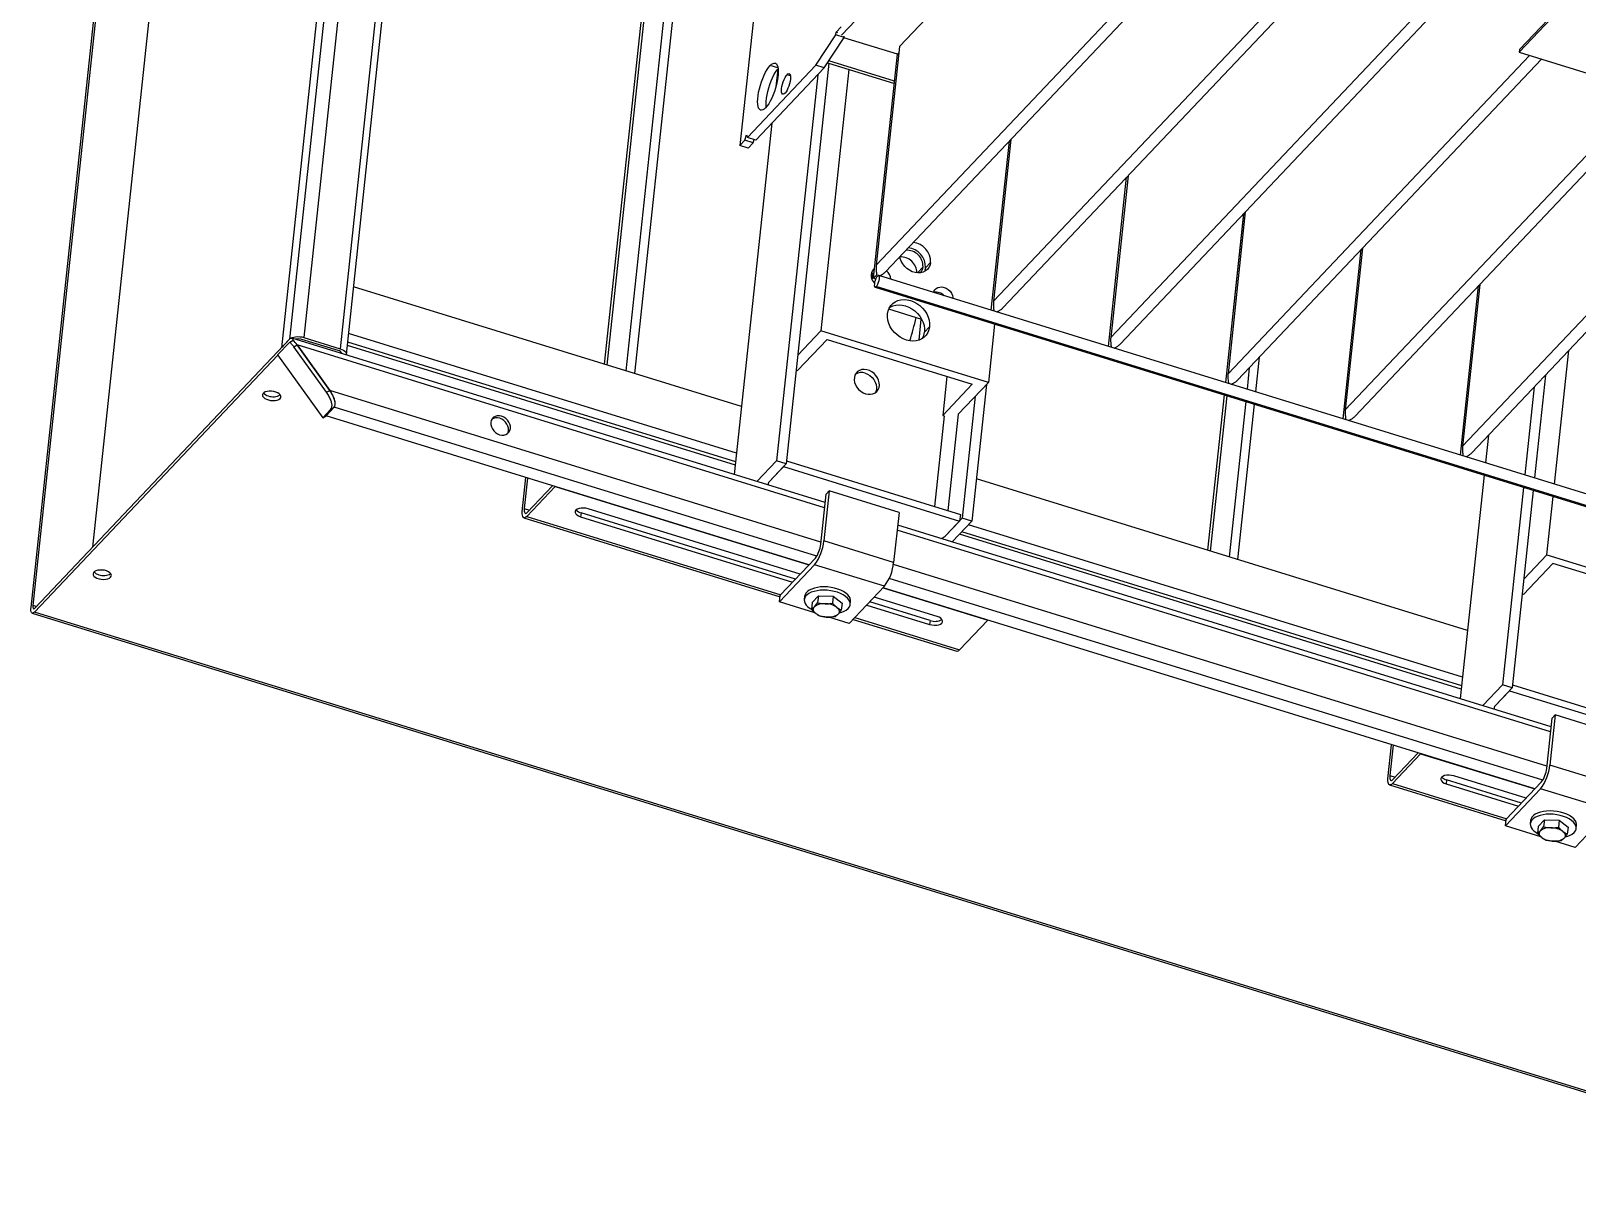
# Model space of a CAD drawing. Header units: millimetres. Extents: x -507 to 594, y -6 to 528.
# Drawn here: x -506.8 to -406.2, y 375.1 to 450.3 of the extents above; entities that cross this region are included whole.
import ezdxf

# ---------------------------------------------------------------- set-up
doc = ezdxf.new("R2010")
doc.units = ezdxf.units.MM

msp = doc.modelspace()

# ---------------------------------------------------------------- linework, layer by layer
at = {"color": 7, "linetype": 'Continuous', "lineweight": 25}
for p, q in [((-482.1805, 503.1107), (-489.9776, 430.2106)), ((-481.259, 503.2162), (-489.056, 430.3161)), ((-482.7112, 502.5503), (-490.5082, 429.6502)), ((-478.8975, 502.4873), (-486.6945, 429.5872)), ((-486.2842, 429.211), (-478.4872, 502.1111)), ((-506.7997, 412.7497), (-499.0761, 484.9637)), ((-498.9536, 485.0931), (-506.6772, 412.8791)), ((-495.593, 484.0557), (-502.8003, 416.669)), ((-423.0404, 478.0427), (-450.2947, 449.2606)), ((-424.0595, 464.3376), (-451.8174, 435.0236)), ((-451.2043, 434.5935), (-423.6841, 463.6565)), ((-443.5748, 432.2385), (-416.2216, 461.1251)), ((-435.9453, 429.8835), (-408.5921, 458.77)), ((-469.3117, 428.5238), (-466.1101, 458.4581)), ((-402.4169, 456.8639), (-409.9811, 448.8756)), ((-402.5284, 456.8983), (-409.9628, 449.0472)), ((-459.2359, 456.3362), (-460.6824, 442.8119)), ((-455.7431, 448.0281), (-454.4451, 450.0075)), ((-455.1982, 447.8599), (-453.9002, 449.8393)), ((-454.4451, 450.0075), (-454.4268, 450.179)), ((-453.9002, 449.8393), (-454.4451, 450.0075)), ((-454.4268, 450.179), (-454.1002, 450.5239)), ((-454.3038, 450.141), (-454.4268, 450.179)), ((-450.4304, 448.7454), (-453.9126, 449.8203)), ((-453.9002, 449.8393), (-453.891, 449.925)), ((-451.9886, 434.1763), (-450.4304, 448.7454)), ((-450.2947, 449.2606), (-451.8174, 435.0236)), ((-450.4304, 448.7454), (-450.3395, 448.8414)), ((-409.9628, 449.0472), (-409.9811, 448.8756)), ((-409.9811, 448.8756), (-391.2707, 443.1002)), ((-460.1926, 443.3292), (-455.7431, 448.0281)), ((-459.6476, 443.161), (-455.1982, 447.8599)), ((-458.2239, 447.7795), (-458.3477, 446.6219)), ((-454.8923, 448.1617), (-457.6808, 422.0898)), ((-455.1982, 447.8599), (-455.7431, 448.0281)), ((-453.5984, 447.7623), (-455.4171, 430.7578)), ((-454.9821, 448.1894), (-450.6334, 446.8471)), ((-454.9821, 448.1894), (-450.6334, 446.8471)), ((-428.3159, 427.5284), (-408.5269, 448.4268)), ((-455.6196, 447.4148), (-458.3075, 422.2833)), ((-420.6864, 425.1734), (-400.8974, 446.0717)), ((-458.5995, 444.2679), (-461.0461, 421.3926)), ((-413.0569, 422.8184), (-393.268, 443.7167)), ((-460.6824, 442.8119), (-460.3558, 443.1568)), ((-460.1374, 442.6437), (-460.6824, 442.8119)), ((-460.3558, 443.1568), (-460.2467, 443.5003)), ((-459.8109, 442.9886), (-460.3558, 443.1568)), ((-460.2467, 443.5003), (-460.1926, 443.3292)), ((-459.6476, 443.161), (-460.1926, 443.3292)), ((-460.1374, 442.6437), (-459.8109, 442.9886)), ((-459.8109, 442.9886), (-459.7464, 443.1915)), ((-444.3306, 432.0882), (-443.1533, 443.0958)), ((-443.0624, 443.1918), (-444.1879, 432.6686)), ((-436.7011, 429.7332), (-435.5238, 440.7408)), ((-435.4329, 440.8368), (-436.5584, 430.3136)), ((-429.0717, 427.3782), (-427.8943, 438.3858)), ((-427.8035, 438.4818), (-428.929, 427.9585)), ((-421.4422, 425.0231), (-420.2649, 436.0307)), ((-420.174, 436.1267), (-421.2995, 425.6035)), ((-448.2804, 435.1996), (-448.6069, 434.8547)), ((-460.5719, 425.826), (-485.813, 433.6173)), ((-451.9886, 434.1763), (-451.7845, 434.3918)), ((-451.8904, 433.5845), (-390.8546, 414.7442)), ((-390.7733, 414.7834), (-451.8091, 433.6236)), ((-390.6186, 415.5087), (-451.6544, 434.3489)), ((-451.6049, 434.3336), (-451.6029, 434.3357)), ((-413.8127, 422.6681), (-412.6354, 433.6757)), ((-412.5445, 433.7717), (-413.67, 423.2485)), ((-448.8528, 431.4941), (-451.0021, 432.1576)), ((-444.1571, 432.0347), (-444.1551, 432.0368)), ((-443.9754, 431.9786), (-443.9734, 431.9807)), ((-455.4171, 430.7578), (-456.924, 429.1664)), ((-444.5178, 427.3935), (-455.4171, 430.7578)), ((-449.0299, 430.1447), (-448.8845, 431.5039)), ((-448.3528, 431.0136), (-448.6793, 430.6687)), ((-444.1124, 431.1836), (-444.5178, 427.3935)), ((-506.5506, 412.7084), (-489.9776, 430.2106)), ((-489.9684, 430.0175), (-490.7571, 429.1847)), ((-490.5082, 429.6502), (-489.9776, 430.2106)), ((-489.9684, 430.0175), (-489.7563, 430.14)), ((-455.1362, 419.5683), (-489.8353, 430.2791)), ((-489.7563, 430.14), (-489.7561, 430.1402)), ((-489.6958, 429.7056), (-489.4837, 429.8281)), ((-487.5728, 426.7468), (-489.6958, 429.7056)), ((-487.3607, 426.8692), (-489.4837, 429.8281)), ((-489.4835, 429.8279), (-487.3605, 426.8691)), ((-486.817, 429.4578), (-489.1785, 430.1868)), ((-489.056, 430.3161), (-486.6945, 429.5872)), ((-460.9573, 422.2227), (-486.1984, 430.014)), ((-456.9356, 428.1625), (-455.017, 430.1886)), ((-455.017, 430.1886), (-445.571, 427.2729)), ((-436.5276, 429.6796), (-436.5256, 429.6817)), ((-436.3459, 429.6236), (-436.3439, 429.6257)), ((-490.7466, 429.1702), (-506.5782, 412.4511)), ((-490.7571, 429.1847), (-487.8176, 425.088)), ((-407.6949, 420.7797), (-406.7664, 429.4615)), ((-457.0283, 428.1911), (-456.9356, 428.1625)), ((-447.2185, 427.7814), (-447.4896, 425.2468)), ((-408.2733, 427.8702), (-408.9889, 421.1791)), ((-487.5728, 426.7468), (-487.3607, 426.8692)), ((-445.571, 427.2729), (-447.4896, 425.2468)), ((-446.4772, 425.3242), (-444.5178, 427.3935)), ((-445.3689, 426.4946), (-446.2185, 418.5517)), ((-444.6391, 427.2654), (-445.5918, 418.3582)), ((-430.0745, 416.4122), (-428.9937, 426.5169)), ((-428.8981, 427.3246), (-428.8961, 427.3267)), ((-428.7165, 427.2685), (-428.7145, 427.2706)), ((-409.0031, 427.0994), (-409.6156, 421.3726)), ((-487.8176, 425.088), (-487.2869, 425.6484)), ((-487.6055, 425.2104), (-487.0748, 425.7708)), ((-487.0747, 425.7707), (-487.6054, 425.2103)), ((-487.2869, 425.6484), (-487.0748, 425.7708)), ((-487.8176, 425.088), (-487.6055, 425.2104)), ((-487.6054, 425.2103), (-487.6055, 425.2104)), ((-456.1936, 415.5142), (-487.6054, 425.2103)), ((-447.4896, 425.2468), (-447.3987, 425.2187)), ((-421.2686, 424.9696), (-421.2666, 424.9717)), ((-421.087, 424.9135), (-421.085, 424.9156)), ((-411.983, 423.9525), (-412.1745, 422.1624)), ((-413.6392, 422.6145), (-413.6372, 422.6166)), ((-413.4575, 422.5585), (-413.4555, 422.5606)), ((-458.3075, 422.2833), (-459.5796, 420.9399)), ((-458.7891, 420.9194), (-457.6808, 422.0898)), ((-458.7891, 420.9194), (-457.8502, 421.9109)), ((-457.6808, 422.0898), (-458.3075, 422.2833)), ((-457.8502, 421.9109), (-446.3879, 418.3728)), ((-457.6589, 422.2949), (-446.342, 418.8016)), ((-474.8407, 418.9706), (-474.6026, 421.1966)), ((-474.4974, 421.1642), (-474.709, 419.1857)), ((-472.7097, 420.6124), (-474.5467, 418.6725)), ((-474.5191, 418.9298), (-472.877, 420.664)), ((-472.7097, 420.6124), (-456.1936, 415.5142)), ((-413.3419, 411.2472), (-445.2973, 421.1111)), ((-412.2611, 421.3519), (-413.8161, 406.8138)), ((-409.7023, 420.5621), (-411.0775, 407.7045)), ((-455.4261, 416.8573), (-455.0776, 420.1164)), ((-454.8735, 420.3319), (-455.222, 417.0729)), ((-455.0776, 420.1164), (-454.8735, 420.3319)), ((-450.3321, 418.9301), (-454.8735, 420.3319)), ((-409.0756, 420.3686), (-410.4508, 407.5111)), ((-408.187, 416.179), (-407.7816, 419.9692)), ((-474.7308, 418.5838), (-458.0726, 413.4418)), ((-471.0187, 418.9078), (-471.0463, 418.6505)), ((-471.0463, 418.6505), (-457.255, 414.3934)), ((-457.0602, 414.5991), (-471.0187, 418.9078)), ((-456.7651, 414.9107), (-470.5564, 419.1678)), ((-450.3321, 418.9301), (-450.6807, 415.6711)), ((-446.2185, 418.5517), (-447.3267, 417.3813)), ((-446.342, 418.8016), (-446.3879, 418.3728)), ((-445.5918, 418.3582), (-446.2185, 418.5517)), ((-407.9061, 404.9896), (-450.4196, 418.1124)), ((-446.3879, 418.3728), (-447.3267, 417.3813)), ((-446.8638, 417.0149), (-445.5918, 418.3582)), ((-413.7273, 407.6439), (-446.2355, 417.6784)), ((-450.6807, 415.6711), (-455.222, 417.0729)), ((-455.8219, 415.5264), (-458.1079, 413.1123)), ((-458.062, 413.5411), (-455.7761, 415.9552)), ((-451.2806, 414.1246), (-455.8219, 415.5264)), ((-407.787, 415.6099), (-409.7055, 413.5837)), ((-409.6939, 414.5876), (-408.187, 416.179)), ((-408.187, 416.179), (-397.2878, 412.8147)), ((-398.3409, 412.6941), (-407.787, 415.6099)), ((-458.1079, 413.1123), (-458.062, 413.5411)), ((-456.4715, 413.4762), (-456.4944, 413.2618)), ((-455.9808, 413.0776), (-455.5801, 413.5007)), ((-455.5801, 413.5007), (-455.6289, 413.0443)), ((-455.5801, 413.5007), (-454.6078, 413.4739)), ((-454.6078, 413.4739), (-454.6566, 413.0175)), ((-454.6078, 413.4739), (-454.0361, 413.0241)), ((-451.2806, 414.1246), (-453.5665, 411.7105)), ((-447.8497, 412.1587), (-451.945, 413.4229)), ((-451.3736, 414.0264), (-444.5534, 411.9212)), ((-408.9636, 400.9355), (-451.3736, 414.0264)), ((-409.7055, 413.5837), (-409.7982, 413.6124)), ((-385.7782, 375.1631), (-506.5782, 412.4511)), ((-455.8033, 412.4009), (-458.1079, 413.1123)), ((-455.9808, 413.0776), (-456.0296, 412.6212)), ((-455.8337, 412.7917), (-455.6289, 413.0443)), ((-455.6289, 413.0443), (-455.1472, 412.9899)), ((-454.0361, 413.0241), (-454.0849, 412.5677)), ((-453.5114, 412.9427), (-453.4885, 413.1572)), ((-452.4349, 412.9056), (-448.3395, 411.6414)), ((-448.312, 411.8987), (-452.2401, 413.1113)), ((-506.7204, 412.3826), (-385.9205, 375.0946)), ((-454.4855, 412.1446), (-454.9761, 412.1169)), ((-453.5665, 411.7105), (-454.8975, 412.1213)), ((-454.2896, 412.3151), (-454.4855, 412.1446)), ((-453.3171, 411.9739), (-446.5744, 409.8926)), ((-448.312, 411.8987), (-448.3395, 411.6414)), ((-444.5534, 411.9212), (-446.3903, 409.9813)), ((-411.0775, 407.7045), (-412.3496, 406.3611)), ((-411.5591, 406.3407), (-410.4508, 407.5111)), ((-410.4508, 407.5111), (-411.0775, 407.7045)), ((-410.4289, 407.7161), (-399.1119, 404.2228)), ((-411.5591, 406.3407), (-410.6202, 407.3322)), ((-410.6202, 407.3322), (-399.1578, 403.794)), ((-408.1961, 402.2786), (-407.8475, 405.5376)), ((-407.6434, 405.7532), (-407.992, 402.4941)), ((-407.8475, 405.5376), (-407.6434, 405.7532)), ((-403.102, 404.3514), (-407.6434, 405.7532)), ((-418.5279, 401.5882), (-418.2898, 403.8143)), ((-418.1846, 403.7818), (-418.3963, 401.8033)), ((-416.397, 403.23), (-418.2339, 401.2901)), ((-418.2064, 401.5474), (-416.5642, 403.2816)), ((-416.397, 403.23), (-408.9636, 400.9355)), ((-403.4506, 401.0923), (-407.992, 402.4941)), ((-414.706, 401.5254), (-414.7335, 401.2681)), ((-409.8301, 400.0203), (-414.706, 401.5254)), ((-409.5351, 400.332), (-414.2436, 401.7854)), ((-410.832, 398.9623), (-408.546, 401.3764)), ((-418.4181, 401.2014), (-410.8426, 398.863)), ((-414.7335, 401.2681), (-410.0249, 399.8147)), ((-408.5919, 400.9476), (-410.8778, 398.5335)), ((-404.0505, 399.5458), (-408.5919, 400.9476)), ((-404.0505, 399.5458), (-406.3365, 397.1317)), ((-410.8778, 398.5335), (-410.832, 398.9623)), ((-408.5733, 397.8222), (-410.8778, 398.5335)), ((-409.2414, 398.8974), (-409.2644, 398.683)), ((-408.7507, 398.4988), (-408.7995, 398.0424)), ((-408.7507, 398.4988), (-408.3501, 398.9219)), ((-408.6036, 398.2129), (-408.3989, 398.4655)), ((-408.3501, 398.9219), (-408.3989, 398.4655)), ((-408.3989, 398.4655), (-407.9171, 398.4111)), ((-408.3501, 398.9219), (-407.3777, 398.8951)), ((-407.3777, 398.8951), (-407.4265, 398.4388)), ((-407.3777, 398.8951), (-406.806, 398.4453)), ((-406.806, 398.4453), (-406.8548, 397.9889)), ((-406.2814, 398.364), (-406.2584, 398.5784)), ((-407.2555, 397.5658), (-407.746, 397.5381)), ((-406.3365, 397.1317), (-407.6674, 397.5425)), ((-407.0595, 397.7363), (-407.2555, 397.5658))]:
    msp.add_line(p, q, dxfattribs=at)
at = {"color": 8, "linetype": 'Continuous', "lineweight": 25}
for p, q in [((-426.4918, 479.1081), (-454.0727, 449.9811)), ((-417.0112, 461.3688), (-444.1879, 432.6686)), ((-409.3817, 459.0138), (-436.5584, 430.3136)), ((-466.3042, 458.5181), (-469.5058, 428.5837)), ((-464.8962, 458.0834), (-468.0978, 428.1491)), ((-464.3376, 457.911), (-467.5392, 427.9766)), ((-409.3165, 448.6705), (-428.929, 427.9585)), ((-458.2089, 447.8535), (-458.7143, 448.0095)), ((-450.618, 446.9916), (-454.9006, 448.3136)), ((-457.3979, 447.3482), (-457.619, 447.4164)), ((-401.687, 446.3154), (-421.2995, 425.6035)), ((-394.0575, 443.9604), (-413.67, 423.2485)), ((-427.9287, 438.3495), (-429.1011, 427.3873)), ((-448.7715, 434.9055), (-449.1383, 434.5182)), ((-452.0707, 434.0507), (-452.0219, 434.5067)), ((-447.4851, 433.062), (-447.4805, 433.1049)), ((-460.8976, 422.7814), (-486.1386, 430.5726)), ((-455.1716, 419.2366), (-489.4835, 429.8279)), ((-460.9801, 422.0095), (-486.2212, 429.8008)), ((-486.6015, 429.3182), (-486.6053, 429.2821)), ((-426.8938, 429.0302), (-427.1345, 426.7802)), ((-427.5444, 428.3432), (-427.6931, 426.9526)), ((-455.4101, 417.0068), (-487.3605, 426.8691)), ((-429.1878, 426.5768), (-430.2686, 416.4721)), ((-455.6828, 416.0808), (-487.0747, 425.7707)), ((-427.7798, 426.1422), (-428.8605, 416.0375)), ((-427.2212, 425.9697), (-428.3019, 415.865)), ((-447.3987, 425.2187), (-448.0294, 419.3225)), ((-446.4772, 425.3242), (-447.1482, 419.0505)), ((-474.709, 419.1857), (-474.3745, 419.0825)), ((-474.5467, 418.6725), (-458.0306, 413.5744)), ((-407.9416, 404.6579), (-450.455, 417.7807)), ((-413.7501, 407.4307), (-446.3969, 417.508)), ((-413.6675, 408.2026), (-445.8126, 418.125)), ((-408.1801, 402.428), (-450.6962, 415.5517)), ((-408.4528, 401.502), (-450.9711, 414.6264)), ((-506.4543, 412.8102), (-506.6772, 412.8791)), ((-453.2105, 412.0865), (-446.3903, 409.9813)), ((-418.3963, 401.8033), (-418.0618, 401.7001)), ((-418.2339, 401.2901), (-410.8005, 398.9956))]:
    msp.add_line(p, q, dxfattribs=at)
at = {"color": 7, "linetype": 'Continuous', "lineweight": 25, "flags": 128}
for points in [[(-459.0079, 445.2651), (-459.1036, 445.1776), (-459.1939, 445.1227), (-459.2767, 445.1017), (-459.3503, 445.1149), (-459.4129, 445.1622), (-459.4632, 445.2425), (-459.5001, 445.3538), (-459.5227, 445.4939), (-459.5305, 445.6595), (-459.5234, 445.8469), (-459.5014, 446.052), (-459.4652, 446.2702), (-459.4155, 446.4966), (-459.3533, 446.7261), (-459.2802, 446.9536), (-459.1977, 447.1741), (-459.1077, 447.3825), (-459.0122, 447.5744), (-458.9134, 447.7453), (-458.8133, 447.8914), (-458.7143, 448.0095)], [(-458.7143, 448.0095), (-458.6186, 448.097), (-458.5283, 448.1519), (-458.4455, 448.1729), (-458.3719, 448.1596), (-458.3093, 448.1124), (-458.2589, 448.0321), (-458.2221, 447.9207), (-458.1995, 447.7807), (-458.1917, 447.6151), (-458.1988, 447.4276), (-458.2208, 447.2226), (-458.257, 447.0044), (-458.3067, 446.778), (-458.3689, 446.5485), (-458.442, 446.321), (-458.5244, 446.1005), (-458.6144, 445.892), (-458.7099, 445.7002), (-458.8088, 445.5293), (-458.9089, 445.3832), (-459.0079, 445.2651)], [(-458.9751, 445.3012), (-458.9777, 445.3257), (-458.9855, 445.4913), (-458.9784, 445.6787), (-458.9565, 445.8838), (-458.9202, 446.102), (-458.8705, 446.3283), (-458.8084, 446.5579), (-458.7353, 446.7854), (-458.6528, 447.0059), (-458.5628, 447.2143), (-458.4673, 447.4061), (-458.3684, 447.577), (-458.2683, 447.7232), (-458.2022, 447.8052)], [(-457.7475, 446.2157), (-457.8094, 446.1636), (-457.8651, 446.1442), (-457.9116, 446.1585), (-457.9467, 446.2058), (-457.9686, 446.2837), (-457.9761, 446.3883), (-457.969, 446.5143), (-457.9476, 446.6555), (-457.9128, 446.8047), (-457.8666, 446.9544), (-457.8112, 447.0973), (-457.7494, 447.226), (-457.6842, 447.3342), (-457.619, 447.4164)], [(-457.619, 447.4164), (-457.5571, 447.4685), (-457.5014, 447.4879), (-457.4549, 447.4736), (-457.4198, 447.4263), (-457.398, 447.3484), (-457.3904, 447.2438), (-457.3975, 447.1178), (-457.419, 446.9767), (-457.4537, 446.8275), (-457.4999, 446.6777), (-457.5553, 446.5348), (-457.6171, 446.4061), (-457.6823, 446.2979), (-457.7475, 446.2157)], [(-448.2804, 435.1996), (-448.3159, 435.0315), (-448.3843, 434.8796), (-448.4831, 434.7491), (-448.6091, 434.6445), (-448.7579, 434.5693), (-448.9245, 434.526), (-449.1031, 434.5162), (-449.2878, 434.5401), (-449.4721, 434.5971), (-449.6499, 434.685), (-449.8151, 434.8009), (-449.9621, 434.941), (-450.0858, 435.1003), (-450.182, 435.2735), (-450.2476, 435.4548), (-450.273, 435.577)], [(-448.6069, 434.8547), (-448.6425, 434.6866), (-448.6733, 434.607)], [(-452.131, 434.4861), (-452.0514, 434.5033), (-451.9531, 434.5087)], [(-451.7357, 434.3098), (-451.7879, 434.2397), (-451.8387, 434.1429), (-451.8829, 434.0288), (-451.9163, 433.9087), (-451.9357, 433.7943), (-451.939, 433.6967), (-451.926, 433.6256), (-451.898, 433.5878), (-451.8577, 433.5872), (-451.8091, 433.6236)], [(-451.8091, 433.6236), (-451.7568, 433.6937), (-451.7061, 433.7905), (-451.6619, 433.9046), (-451.6284, 434.0247), (-451.6091, 434.1391), (-451.6058, 434.2367), (-451.6187, 434.3079), (-451.6467, 434.3456), (-451.687, 434.3463), (-451.7357, 434.3098)], [(-451.5464, 434.368), (-451.4997, 434.333), (-451.4435, 434.2838)], [(-448.0826, 433.2464), (-448.0663, 433.2981), (-448.0057, 433.4105), (-447.9178, 433.501), (-447.8069, 433.5649), (-447.6787, 433.5993), (-447.5396, 433.6022), (-447.3965, 433.5736), (-447.2566, 433.5148), (-447.127, 433.4289), (-447.0141, 433.3202), (-446.9236, 433.1941), (-446.86, 433.0569), (-446.8266, 432.9155), (-446.822, 432.8573)], [(-451.0776, 431.8547), (-451.0393, 432.0508), (-450.9684, 432.2317), (-450.8666, 432.3929), (-450.7365, 432.5306), (-450.5813, 432.6412), (-450.4047, 432.7221), (-450.2111, 432.7713), (-450.0053, 432.7876), (-449.7924, 432.7706), (-449.5776, 432.7206), (-449.3662, 432.639), (-449.1633, 432.5277), (-448.9741, 432.3895), (-448.8031, 432.2277), (-448.6545, 432.0465), (-448.5321, 431.8501), (-448.4388, 431.6435), (-448.3769, 431.4317), (-448.348, 431.22), (-448.3528, 431.0136)], [(-448.3528, 431.0136), (-448.3911, 430.8175), (-448.462, 430.6367), (-448.5637, 430.4754), (-448.6939, 430.3378), (-448.8491, 430.2271), (-449.0257, 430.1462), (-449.2193, 430.097), (-449.425, 430.0807), (-449.638, 430.0977), (-449.8528, 430.1477), (-450.0642, 430.2293), (-450.2671, 430.3406), (-450.4563, 430.4788), (-450.6273, 430.6406), (-450.7759, 430.8218), (-450.8983, 431.0182), (-450.9916, 431.2248), (-451.0534, 431.4366), (-451.0823, 431.6483), (-451.0776, 431.8547)], [(-450.9464, 432.2729), (-450.9078, 432.2963), (-450.7312, 432.3773), (-450.5377, 432.4265), (-450.3319, 432.4427), (-450.119, 432.4257), (-449.9042, 432.3758), (-449.6927, 432.2941), (-449.4899, 432.1828), (-449.3006, 432.0446), (-449.1296, 431.8829), (-448.9811, 431.7016), (-448.8587, 431.5052), (-448.7654, 431.2986), (-448.7035, 431.0869), (-448.6746, 430.8752), (-448.6793, 430.6687)], [(-489.9776, 430.2106), (-489.9096, 430.2657), (-489.8198, 430.3111), (-489.7117, 430.3452), (-489.5893, 430.3665), (-489.4574, 430.3743), (-489.3211, 430.3682), (-489.1856, 430.3486), (-489.056, 430.3161)], [(-489.9776, 430.2106), (-489.938, 430.247), (-489.9006, 430.2708), (-489.8659, 430.2815), (-489.8348, 430.2789), (-489.8077, 430.263), (-489.7853, 430.2342), (-489.768, 430.193), (-489.7561, 430.1402)], [(-486.6945, 429.5872), (-486.576, 429.5431), (-486.473, 429.4891), (-486.3895, 429.4273), (-486.3286, 429.36), (-486.2929, 429.2899), (-486.2835, 429.2196), (-486.2891, 429.1845)], [(-452.5089, 426.6532), (-452.3427, 426.6182), (-452.1799, 426.6163), (-452.0272, 426.6474), (-451.8908, 426.7104), (-451.7763, 426.8027), (-451.6885, 426.9204), (-451.6309, 427.0588), (-451.6058, 427.2122), (-451.6143, 427.3743), (-451.6561, 427.5385), (-451.7294, 427.698), (-451.8313, 427.8464), (-451.9575, 427.9775), (-452.1029, 428.086), (-452.2615, 428.1675), (-452.4269, 428.2185), (-452.5923, 428.2371), (-452.7509, 428.2224), (-452.8962, 428.1751), (-453.0223, 428.0971), (-453.1239, 427.9916), (-453.197, 427.8628), (-453.2386, 427.7162), (-453.2469, 427.5576), (-453.2216, 427.3936), (-453.1638, 427.2309), (-453.0757, 427.0762), (-452.9611, 426.9357), (-452.8246, 426.8153), (-452.6718, 426.7198), (-452.5089, 426.6532)], [(-452.5357, 427.9944), (-452.3728, 427.9278), (-452.22, 427.8323), (-452.0835, 427.7119), (-451.9689, 427.5714), (-451.8808, 427.4166), (-451.823, 427.2539), (-451.7977, 427.0899), (-451.806, 426.9314), (-451.8476, 426.7847), (-451.881, 426.7166)], [(-490.601, 426.349), (-490.5572, 426.4186), (-490.5504, 426.4944), (-490.5811, 426.5717), (-490.6472, 426.6455), (-490.7446, 426.7113), (-490.8673, 426.7648), (-491.0075, 426.8028), (-491.1564, 426.8229), (-491.3046, 426.8238), (-491.4429, 426.8054), (-491.5625, 426.7689), (-491.656, 426.7166), (-491.7173, 426.6517), (-491.7428, 426.5784), (-491.7308, 426.5013), (-491.6821, 426.4252), (-491.5996, 426.3548), (-491.4887, 426.2947), (-491.3562, 426.2485), (-491.2105, 426.2193), (-491.0608, 426.2087), (-490.9164, 426.2176), (-490.7864, 426.2452), (-490.6791, 426.29), (-490.601, 426.349)], [(-475.6154, 424.3954), (-475.6171, 424.5339), (-475.6505, 424.6753), (-475.7141, 424.8125), (-475.8046, 424.9387), (-475.9175, 425.0474), (-476.0471, 425.1333), (-476.187, 425.192), (-476.3301, 425.2206), (-476.4692, 425.2177), (-476.5974, 425.1834), (-476.7083, 425.1194), (-476.7962, 425.0289), (-476.8568, 424.9166), (-476.887, 424.7879), (-476.8854, 424.6494), (-476.8519, 424.508), (-476.7883, 424.3708), (-476.6978, 424.2446), (-476.5849, 424.1359), (-476.4553, 424.05), (-476.3154, 423.9913), (-476.1723, 423.9627), (-476.0332, 423.9656), (-475.905, 423.9999), (-475.7942, 424.0639), (-475.7063, 424.1543), (-475.6457, 424.2667), (-475.6154, 424.3954)], [(-475.7379, 424.2661), (-475.7395, 424.4046), (-475.773, 424.546), (-475.8366, 424.6832), (-475.9271, 424.8093), (-476.04, 424.9181), (-476.1696, 425.0039), (-476.3095, 425.0627), (-476.4526, 425.0913), (-476.5917, 425.0884), (-476.7199, 425.0541), (-476.8143, 425.0022)], [(-475.8106, 424.0517), (-475.7681, 424.1374), (-475.7379, 424.2661)], [(-474.5467, 418.6725), (-474.6121, 418.6147), (-474.6727, 418.5844), (-474.7264, 418.5825), (-474.7714, 418.6092), (-474.8063, 418.6636), (-474.83, 418.7439), (-474.8415, 418.8473), (-474.8407, 418.9706)], [(-474.709, 419.1857), (-474.7151, 419.0903), (-474.7114, 419.0085), (-474.6983, 418.9434), (-474.6762, 418.8976), (-474.6459, 418.8728), (-474.6087, 418.87), (-474.5659, 418.8892), (-474.5191, 418.9298)], [(-470.5564, 419.1678), (-470.7058, 419.2025), (-470.8617, 419.2172), (-471.0135, 419.211), (-471.1508, 419.1841), (-471.2643, 419.1385), (-471.3463, 419.0773), (-471.3911, 419.0046), (-471.3957, 418.9255), (-471.3599, 418.8452), (-471.2859, 418.7692), (-471.179, 418.7028), (-471.0463, 418.6505)], [(-501.6225, 414.7097), (-501.5787, 414.7793), (-501.5719, 414.8551), (-501.6026, 414.9323), (-501.6687, 415.0061), (-501.7662, 415.0719), (-501.8888, 415.1255), (-502.029, 415.1635), (-502.1779, 415.1835), (-502.3261, 415.1844), (-502.4644, 415.166), (-502.584, 415.1295), (-502.6775, 415.0772), (-502.7389, 415.0124), (-502.7643, 414.9391), (-502.7523, 414.8619), (-502.7036, 414.7858), (-502.6211, 414.7155), (-502.5102, 414.6553), (-502.3777, 414.6092), (-502.232, 414.5799), (-502.0823, 414.5694), (-501.9379, 414.5782), (-501.8079, 414.6059), (-501.7006, 414.6506), (-501.6225, 414.7097)], [(-453.6405, 412.6817), (-453.563, 412.7854), (-453.5193, 412.8964), (-453.5103, 413.0123), (-453.5363, 413.1303), (-453.5967, 413.2476), (-453.69, 413.3616), (-453.8142, 413.4694), (-453.9661, 413.5687), (-454.1424, 413.657), (-454.3389, 413.7323), (-454.5509, 413.7929), (-454.7735, 413.8372), (-455.0015, 413.8643), (-455.2295, 413.8736), (-455.4522, 413.8648), (-455.6644, 413.8381), (-455.8611, 413.7942), (-456.0377, 413.734), (-456.19, 413.6591), (-456.3145, 413.5711), (-456.4082, 413.4721), (-456.469, 413.3644), (-456.4954, 413.2506), (-456.4869, 413.1333), (-456.4436, 413.0153), (-456.3665, 412.8993), (-456.2574, 412.7881), (-456.119, 412.6842), (-456.0244, 412.6272)], [(-453.4885, 413.1572), (-453.4874, 413.2267), (-453.5134, 413.3447), (-453.5738, 413.4621), (-453.6671, 413.576), (-453.7912, 413.6838), (-453.9432, 413.7831), (-454.1195, 413.8714), (-454.3159, 413.9467), (-454.528, 414.0073), (-454.7506, 414.0516), (-454.9786, 414.0788), (-455.2066, 414.088), (-455.4293, 414.0792), (-455.6415, 414.0525), (-455.8382, 414.0086), (-456.0147, 413.9484), (-456.167, 413.8735), (-456.2915, 413.7855), (-456.3853, 413.6865), (-456.4461, 413.5788), (-456.4715, 413.4762)], [(-506.5782, 412.4511), (-506.6327, 412.4038), (-506.6826, 412.3814), (-506.7261, 412.3847), (-506.7614, 412.4136), (-506.7872, 412.467), (-506.8025, 412.543), (-506.8067, 412.6384), (-506.7997, 412.7497)], [(-506.6772, 412.8791), (-506.6813, 412.8154), (-506.6788, 412.7609), (-506.6701, 412.7175), (-506.6554, 412.687), (-506.6352, 412.6704), (-506.6103, 412.6686), (-506.5818, 412.6814), (-506.5506, 412.7084)], [(-455.7481, 412.3552), (-455.8069, 412.4077), (-455.8529, 412.4628), (-455.8853, 412.5194), (-455.9037, 412.5765), (-455.9077, 412.6333), (-455.8972, 412.6887), (-455.8723, 412.7418), (-455.8337, 412.7917)], [(-454.3751, 412.7515), (-454.3164, 412.699), (-454.2704, 412.644), (-454.2379, 412.5874), (-454.2195, 412.5302), (-454.2156, 412.4734), (-454.2261, 412.418), (-454.2509, 412.3649), (-454.2896, 412.3151)], [(-448.3395, 411.6414), (-448.1901, 411.6067), (-448.0342, 411.592), (-447.8824, 411.5982), (-447.7451, 411.6251), (-447.6316, 411.6707), (-447.5496, 411.7319), (-447.5048, 411.8045), (-447.5002, 411.8837), (-447.536, 411.964), (-447.61, 412.04), (-447.717, 412.1064), (-447.8497, 412.1587)], [(-446.3903, 409.9813), (-446.4557, 409.9235), (-446.5163, 409.8932), (-446.57, 409.8914), (-446.5744, 409.8926)], [(-418.2339, 401.2901), (-418.2994, 401.2323), (-418.3599, 401.202), (-418.4136, 401.2002), (-418.4587, 401.2269), (-418.4936, 401.2812), (-418.5172, 401.3615), (-418.5288, 401.4649), (-418.5279, 401.5882)], [(-418.3963, 401.8033), (-418.4023, 401.7079), (-418.3987, 401.6261), (-418.3856, 401.561), (-418.3634, 401.5152), (-418.3332, 401.4904), (-418.2959, 401.4876), (-418.2531, 401.5068), (-418.2064, 401.5474)], [(-414.2436, 401.7854), (-414.393, 401.8201), (-414.5489, 401.8348), (-414.7007, 401.8286), (-414.8381, 401.8017), (-414.9516, 401.7562), (-415.0335, 401.6949), (-415.0784, 401.6223), (-415.083, 401.5431), (-415.0471, 401.4628), (-414.9732, 401.3868), (-414.8662, 401.3204), (-414.7335, 401.2681)], [(-406.2584, 398.5784), (-406.2573, 398.648), (-406.2833, 398.766), (-406.3437, 398.8833), (-406.437, 398.9972), (-406.5612, 399.1051), (-406.7131, 399.2043), (-406.8894, 399.2926), (-407.0859, 399.368), (-407.2979, 399.4285), (-407.5205, 399.4729), (-407.7485, 399.5), (-407.9765, 399.5093), (-408.1992, 399.5004), (-408.4114, 399.4738), (-408.6081, 399.4298), (-408.7847, 399.3697), (-408.937, 399.2947), (-409.0615, 399.2067), (-409.1552, 399.1077), (-409.216, 399), (-409.2414, 398.8974)], [(-406.4105, 398.103), (-406.333, 398.2066), (-406.2892, 398.3177), (-406.2802, 398.4335), (-406.3062, 398.5515), (-406.3666, 398.6689), (-406.46, 398.7828), (-406.5841, 398.8907), (-406.7361, 398.9899), (-406.9124, 399.0782), (-407.1088, 399.1535), (-407.3208, 399.2141), (-407.5435, 399.2584), (-407.7714, 399.2856), (-407.9995, 399.2948), (-408.2222, 399.286), (-408.4344, 399.2594), (-408.631, 399.2154), (-408.8076, 399.1553), (-408.9599, 399.0803), (-409.0844, 398.9923), (-409.1781, 398.8933), (-409.2389, 398.7856), (-409.2654, 398.6718), (-409.2568, 398.5545), (-409.2135, 398.4365), (-409.1364, 398.3205), (-409.0274, 398.2093), (-408.8889, 398.1055), (-408.7943, 398.0484)], [(-408.5181, 397.7764), (-408.5768, 397.829), (-408.6228, 397.884), (-408.6553, 397.9406), (-408.6736, 397.9978), (-408.6776, 398.0545), (-408.6671, 398.1099), (-408.6423, 398.163), (-408.6036, 398.2129)], [(-407.1451, 398.1728), (-407.0863, 398.1202), (-407.0403, 398.0652), (-407.0078, 398.0086), (-406.9895, 397.9514), (-406.9855, 397.8947), (-406.996, 397.8393), (-407.0209, 397.7862), (-407.0595, 397.7363)]]:
    msp.add_lwpolyline(points, dxfattribs=at)
at = {"color": 7, "linetype": 'Continuous', "lineweight": 25}
for centre, radius, start, end in [((-450.2162, 434.5187), 1.04, 0.162737, 92.960878), ((-449.8033, 434.956), 1.033, 357.200802, 94.591443), ((-449.8574, 434.9065), 1.2515, 357.630154, 84.114423), ((-449.5309, 435.2513), 1.2515, 357.630154, 84.114423), ((-451.6728, 434.3786), 0.4716, 122.241206, 175.157455), ((-451.6378, 434.0614), 0.771, 3.328285, 50.358701), ((-449.404, 434.9639), 0.6352, 317.07637, 354.723697), ((-451.4019, 434.3707), 0.7423, 176.31409, 224.824979), ((-451.7722, 434.552), 0.4336, 240.056494, 260.11844), ((-447.9216, 432.5265), 0.7302, 44.119451, 101.572188), ((-468.3567, 435.9461), 19.6234, 342.654948, 347.225757), ((-449.7461, 430.7738), 1.072, 330.780875, 354.375834), ((-489.3955, 429.5082), 0.7124, 72.262959, 104.432486), ((-486.8629, 429.1594), 0.3019, 22.620819, 81.254922), ((-452.7824, 427.2966), 0.7401, 70.5252, 120.998153), ((-491.2359, 427.0728), 0.5713, 220.255745, 257.108765), ((-491.0519, 427.341), 0.8819, 249.319198, 301.394169), ((-458.6546, 420.7779), 0.1953, 133.541849, 200.017624), ((-470.8712, 419.4977), 0.6081, 221.407479, 255.957032), ((-458.2093, 417.3421), 2.9994, 322.745114, 354.849803), ((-457.1913, 417.0231), 1.7729, 322.96116, 354.633757), ((-447.7144, 417.8156), 0.5822, 280.792725, 311.749529), ((-453.668, 415.9403), 2.9994, 322.745114, 354.849803), ((-502.2574, 415.4334), 0.5713, 220.255737, 257.108766), ((-502.0734, 415.7016), 0.8819, 249.319197, 301.394175), ((-455.2473, 412.0486), 0.9466, 83.92792, 128.276819), ((-455.1441, 411.63), 1.3599, 55.563608, 90.128032), ((-454.4306, 413.5363), 1.1638, 281.073387, 312.754505), ((-454.9791, 413.4767), 1.3599, 235.563608, 270.128032), ((-454.876, 413.0582), 0.9466, 263.92792, 308.276819), ((-447.9995, 412.7134), 0.8725, 249.016841, 301.696528), ((-411.4245, 406.1991), 0.1953, 133.541849, 200.017624), ((-410.9793, 402.7633), 2.9994, 322.745114, 354.849803), ((-414.5584, 402.1153), 0.6081, 221.407463, 255.957034), ((-409.9612, 402.4444), 1.7729, 322.96116, 354.633757), ((-408.0172, 397.4698), 0.9466, 83.92792, 128.276819), ((-407.9141, 397.0512), 1.3599, 55.563608, 90.128032), ((-407.7491, 398.898), 1.3599, 235.563608, 270.128032), ((-407.6459, 398.4794), 0.9466, 263.92792, 308.276819), ((-407.2005, 398.9575), 1.1638, 281.073387, 312.754505)]:
    msp.add_arc(centre, radius, start, end, dxfattribs=at)
for centre, start_param, end_param in [((-489.7693, 429.5261), 4.80889386, 5.2518049), ((-487.6463, 426.5673), 3.23809753, 4.80889386)]:
    msp.add_ellipse(centre, major_axis=(-0.5414, 0.822), ratio=0.41301411, start_param=start_param, end_param=end_param, dxfattribs=at)
for points, knots in [([(-451.8174, 435.0236), (-451.8196, 434.9974), (-451.8231, 434.9569), (-451.8245, 434.8957), (-451.8246, 434.8373), (-451.8228, 434.7656), (-451.8169, 434.6575), (-451.8048, 434.5249), (-451.7915, 434.4378), (-451.7845, 434.3918)], [0, 0, 0, 0, 0.11312781, 0.17469539, 0.24116944, 0.34733992, 0.47052001, 0.72027674, 1, 1, 1, 1]), ([(-451.6029, 434.3357), (-451.5451, 434.3616), (-451.4356, 434.4107), (-451.3062, 434.5005), (-451.2315, 434.5632), (-451.2081, 434.5903), (-451.2048, 434.594)], [0, 0, 0, 0, 0.41604164, 0.78751309, 0.97069384, 1, 1, 1, 1]), ([(-444.1879, 432.6686), (-444.1901, 432.6423), (-444.1936, 432.6018), (-444.195, 432.5407), (-444.1951, 432.4822), (-444.1933, 432.4106), (-444.1875, 432.3024), (-444.1753, 432.1699), (-444.1621, 432.0828), (-444.1551, 432.0368)], [0, 0, 0, 0, 0.11312781, 0.17469539, 0.24116944, 0.34733992, 0.47052001, 0.72027674, 1, 1, 1, 1]), ([(-443.9734, 431.9807), (-443.9156, 432.0066), (-443.8062, 432.0557), (-443.6767, 432.1454), (-443.602, 432.2081), (-443.5786, 432.2352), (-443.5754, 432.239)], [0, 0, 0, 0, 0.41604164, 0.78751309, 0.97069384, 1, 1, 1, 1]), ([(-489.6958, 429.7056), (-489.7442, 429.7687), (-489.8304, 429.8811), (-489.9263, 429.9759), (-489.9684, 430.0175)], [0, 0, 0, 0, 0.56056938, 1, 1, 1, 1]), ([(-489.4837, 429.8281), (-489.532, 429.8911), (-489.6183, 430.0036), (-489.7141, 430.0983), (-489.7563, 430.14)], [0, 0, 0, 0, 0.56056938, 1, 1, 1, 1]), ([(-436.5584, 430.3136), (-436.5607, 430.2873), (-436.5641, 430.2468), (-436.5656, 430.1857), (-436.5656, 430.1272), (-436.5639, 430.0556), (-436.558, 429.9474), (-436.5458, 429.8148), (-436.5326, 429.7277), (-436.5256, 429.6817)], [0, 0, 0, 0, 0.11312781, 0.17469539, 0.24116944, 0.34733992, 0.47052001, 0.72027674, 1, 1, 1, 1]), ([(-436.3439, 429.6257), (-436.2861, 429.6516), (-436.1767, 429.7006), (-436.0472, 429.7904), (-435.9725, 429.8531), (-435.9491, 429.8802), (-435.9459, 429.8839)], [0, 0, 0, 0, 0.41604164, 0.78751309, 0.97069384, 1, 1, 1, 1]), ([(-428.929, 427.9585), (-428.9312, 427.9323), (-428.9346, 427.8918), (-428.9361, 427.8306), (-428.9362, 427.7722), (-428.9344, 427.7005), (-428.9285, 427.5924), (-428.9164, 427.4598), (-428.9031, 427.3727), (-428.8961, 427.3267)], [0, 0, 0, 0, 0.11312781, 0.17469539, 0.24116944, 0.34733992, 0.47052001, 0.72027674, 1, 1, 1, 1]), ([(-428.7145, 427.2706), (-428.6567, 427.2966), (-428.5472, 427.3456), (-428.4178, 427.4354), (-428.3431, 427.4981), (-428.3196, 427.5252), (-428.3164, 427.5289)], [0, 0, 0, 0, 0.41604164, 0.78751309, 0.97069384, 1, 1, 1, 1]), ([(-487.2869, 425.6484), (-487.2601, 425.6981), (-487.2084, 425.7936), (-487.2237, 426.0127), (-487.2967, 426.2519), (-487.4154, 426.503), (-487.5209, 426.6664), (-487.5728, 426.7468)], [0, 0, 0, 0, 0.19620128, 0.37706555, 0.56108242, 0.78404764, 1, 1, 1, 1]), ([(-487.0748, 425.7708), (-487.0479, 425.8205), (-486.9963, 425.916), (-487.0116, 426.1352), (-487.0846, 426.3743), (-487.2032, 426.6255), (-487.3088, 426.7889), (-487.3607, 426.8692)], [0, 0, 0, 0, 0.19620128, 0.37706555, 0.56108242, 0.78404764, 1, 1, 1, 1]), ([(-421.2995, 425.6035), (-421.3017, 425.5773), (-421.3052, 425.5367), (-421.3066, 425.4756), (-421.3067, 425.4171), (-421.3049, 425.3455), (-421.299, 425.2373), (-421.2869, 425.1048), (-421.2737, 425.0177), (-421.2666, 424.9717)], [0, 0, 0, 0, 0.11312781, 0.17469539, 0.24116944, 0.34733992, 0.47052001, 0.72027674, 1, 1, 1, 1]), ([(-421.085, 424.9156), (-421.0272, 424.9415), (-420.9178, 424.9906), (-420.7883, 425.0803), (-420.7136, 425.143), (-420.6902, 425.1701), (-420.6869, 425.1739)], [0, 0, 0, 0, 0.41604164, 0.78751309, 0.97069384, 1, 1, 1, 1]), ([(-413.67, 423.2485), (-413.6723, 423.2222), (-413.6757, 423.1817), (-413.6771, 423.1206), (-413.6772, 423.0621), (-413.6754, 422.9905), (-413.6696, 422.8823), (-413.6574, 422.7497), (-413.6442, 422.6626), (-413.6372, 422.6166)], [0, 0, 0, 0, 0.11312781, 0.17469539, 0.24116944, 0.34733992, 0.47052001, 0.72027674, 1, 1, 1, 1]), ([(-413.4555, 422.5606), (-413.3977, 422.5865), (-413.2883, 422.6355), (-413.1588, 422.7253), (-413.0841, 422.788), (-413.0607, 422.8151), (-413.0575, 422.8188)], [0, 0, 0, 0, 0.41604164, 0.78751309, 0.97069384, 1, 1, 1, 1]), ([(-456.0296, 412.6212), (-456.0138, 412.6326), (-455.9821, 412.6555), (-455.9335, 412.6954), (-455.8841, 412.7399), (-455.8505, 412.7744), (-455.8337, 412.7917)], [0, 0, 0, 0, 0.24885833, 0.49808005, 0.74872337, 1, 1, 1, 1]), ([(-455.7481, 412.3552), (-455.7719, 412.3745), (-455.8195, 412.4131), (-455.8902, 412.478), (-455.9603, 412.5471), (-456.0065, 412.5965), (-456.0296, 412.6212)], [0, 0, 0, 0, 0.24858179, 0.49781119, 0.7486961, 1, 1, 1, 1]), ([(-455.1472, 412.9899), (-455.1066, 412.9893), (-455.0253, 412.9881), (-454.9026, 412.9933), (-454.7796, 413.0028), (-454.6976, 413.0126), (-454.6566, 413.0175)], [0, 0, 0, 0, 0.24858179, 0.49781119, 0.7486961, 1, 1, 1, 1]), ([(-454.6566, 413.0175), (-454.6337, 412.9931), (-454.5879, 412.9441), (-454.518, 412.8752), (-454.4472, 412.81), (-454.3992, 412.771), (-454.3751, 412.7515)], [0, 0, 0, 0, 0.24885833, 0.49808005, 0.74872337, 1, 1, 1, 1]), ([(-454.3751, 412.7515), (-454.3512, 412.7333), (-454.3034, 412.6968), (-454.2309, 412.6491), (-454.158, 412.6056), (-454.1093, 412.5803), (-454.0849, 412.5677)], [0, 0, 0, 0, 0.24858179, 0.49781119, 0.7486961, 1, 1, 1, 1]), ([(-454.0849, 412.5677), (-454.102, 412.5443), (-454.1363, 412.4975), (-454.1876, 412.4319), (-454.2388, 412.3701), (-454.2727, 412.3334), (-454.2896, 412.3151)], [0, 0, 0, 0, 0.24885833, 0.49808005, 0.74872337, 1, 1, 1, 1]), ([(-455.4579, 412.1713), (-455.482, 412.1838), (-455.5304, 412.2089), (-455.603, 412.2521), (-455.6757, 412.3), (-455.724, 412.3368), (-455.7481, 412.3552)], [0, 0, 0, 0, 0.24885833, 0.49808005, 0.74872337, 1, 1, 1, 1]), ([(-454.9761, 412.1169), (-455.0166, 412.1185), (-455.0976, 412.1218), (-455.2185, 412.1337), (-455.3387, 412.1499), (-455.4181, 412.1642), (-455.4579, 412.1713)], [0, 0, 0, 0, 0.24858179, 0.49781119, 0.7486961, 1, 1, 1, 1]), ([(-407.9171, 398.4111), (-407.8765, 398.4105), (-407.7952, 398.4093), (-407.6726, 398.4145), (-407.5495, 398.424), (-407.4676, 398.4338), (-407.4265, 398.4388)], [0, 0, 0, 0, 0.24858179, 0.49781119, 0.7486961, 1, 1, 1, 1]), ([(-407.4265, 398.4388), (-407.4037, 398.4143), (-407.3579, 398.3653), (-407.288, 398.2964), (-407.2171, 398.2312), (-407.1691, 398.1923), (-407.1451, 398.1728)], [0, 0, 0, 0, 0.24885833, 0.49808005, 0.74872337, 1, 1, 1, 1]), ([(-408.7995, 398.0424), (-408.7837, 398.0538), (-408.752, 398.0767), (-408.7034, 398.1166), (-408.654, 398.1611), (-408.6204, 398.1956), (-408.6036, 398.2129)], [0, 0, 0, 0, 0.24885833, 0.49808005, 0.74872337, 1, 1, 1, 1]), ([(-408.5181, 397.7764), (-408.5418, 397.7957), (-408.5895, 397.8343), (-408.6601, 397.8992), (-408.7303, 397.9683), (-408.7764, 398.0177), (-408.7995, 398.0424)], [0, 0, 0, 0, 0.24858179, 0.49781119, 0.7486961, 1, 1, 1, 1]), ([(-408.2278, 397.5925), (-408.252, 397.6051), (-408.3003, 397.6301), (-408.3729, 397.6734), (-408.4457, 397.7212), (-408.4939, 397.758), (-408.5181, 397.7764)], [0, 0, 0, 0, 0.24885833, 0.49808005, 0.74872337, 1, 1, 1, 1]), ([(-407.746, 397.5381), (-407.7865, 397.5398), (-407.8676, 397.5431), (-407.9884, 397.555), (-408.1087, 397.5711), (-408.1881, 397.5854), (-408.2278, 397.5925)], [0, 0, 0, 0, 0.24858179, 0.49781119, 0.7486961, 1, 1, 1, 1]), ([(-407.1451, 398.1728), (-407.1212, 398.1546), (-407.0733, 398.1181), (-407.0008, 398.0703), (-406.9279, 398.0268), (-406.8792, 398.0016), (-406.8548, 397.9889)], [0, 0, 0, 0, 0.24858179, 0.49781119, 0.7486961, 1, 1, 1, 1]), ([(-406.8548, 397.9889), (-406.8719, 397.9655), (-406.9062, 397.9187), (-406.9575, 397.8532), (-407.0088, 397.7914), (-407.0426, 397.7547), (-407.0595, 397.7363)], [0, 0, 0, 0, 0.24885833, 0.49808005, 0.74872337, 1, 1, 1, 1])]:
    msp.add_open_spline(points, degree=3, knots=knots, dxfattribs=at)

doc.saveas('drawing.dxf')
